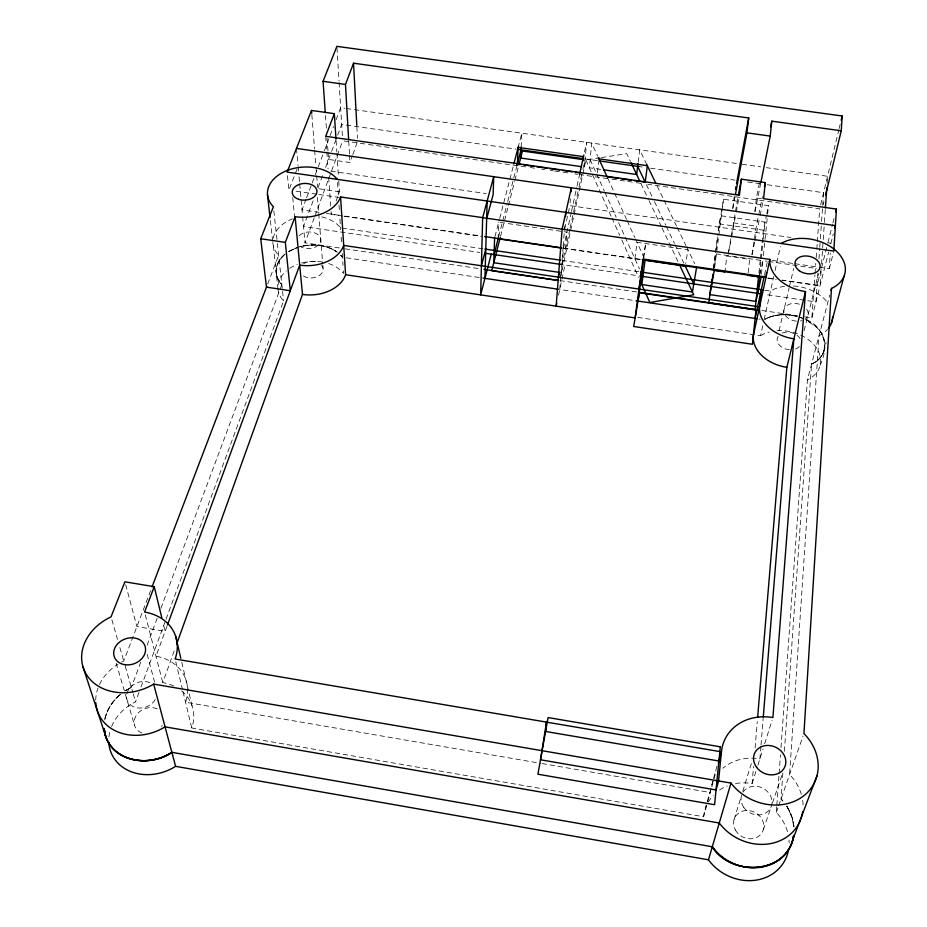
<?xml version="1.0" encoding="UTF-8"?>
<svg xmlns="http://www.w3.org/2000/svg" width="927" height="927" viewBox="0 0 927 927"><rect width="100%" height="100%" fill="white"/><g stroke="black" fill="none" stroke-linecap="round" stroke-linejoin="round"><path stroke-width="0.7" stroke-dasharray="4.63 3.48" d="M498.112 238.784L498.714 222.213M521.171 147.069L521.843 133.21L518.83 144.821M819.248 267.254L829.271 268.714L830.268 253.164M821.067 271.24L820.082 285.632L782.226 280.093M821.565 264.056L823.141 241.032M823.234 239.595L824.323 223.766M824.416 222.329L825.308 209.386M827.081 183.488L827.579 176.292L766.362 167.671M782.863 772.967L781.032 798.97L784.01 802.388M784.381 751.299L811.554 364.16A36.269 26.037 12.5 0 0 816.78 327.451L805.76 319.711M817.95 273.187L815.934 301.924L764.404 294.346M818.958 258.818L819.665 248.76M819.758 247.324L820.268 240.139M820.372 238.702L821.473 222.897M821.577 221.46L823.593 192.712L766.386 184.6M787.498 831.658A46.002 40.707 30.4 0 0 776.328 812.4L776.745 806.641M776.849 805.204L779.016 774.995M779.12 773.558L780.464 754.845M780.986 747.66L807.405 379.954L829.746 295.087M804.706 316.802L811.867 317.868L814.949 274.821M815.053 273.384L815.783 263.338M816.189 257.59L816.71 250.417M816.814 248.981L817.22 243.245M817.324 241.808L819.7 208.807L647.799 184.299M560.731 277.011L559.734 289.456L635.563 300.707M560.835 275.632L563.06 247.706M563.176 246.292L564.52 229.34M564.555 228.83L564.775 226.095M561.507 272.7L563.477 248.088L571.183 212.839M565.621 248.668L566.965 232.144L564.114 231.727M760.893 746.42L759.885 758.889A47.787 41.703 28 0 0 722.851 768.263M761.009 745.041L763.153 718.471M570.082 202.897L570.418 198.772M735.517 783.582A46.628 41.066 29.5 0 1 752.11 783.558L753.535 766.409M755.076 747.95L757.289 721.554M584.392 167.08L584.867 161.634M597.544 172.631L598.61 161.588M759.607 274.832L763.141 240.638M763.292 239.212L765.053 222.121L720.557 215.724L718.344 232.723M761.473 274.288L762.863 260.649L767.139 261.263M763.384 255.62L767.475 215.667M767.614 214.241L768.495 205.678L723.512 199.259L717.602 235.319M758.935 272.92L760.267 260.012M760.407 258.679L763.373 230.209L766.49 215.273M748.17 272.665L749.642 259.317L726.884 256.003L724.914 271.97M754.891 211.611L756.386 198.065L759.468 182.677M638.158 162.225L639.676 149.815L646.165 163.245M732.759 208.448L734.254 196.281M634.925 258.807L637.023 242.341L687.961 249.745L685.737 263.442M713.303 268.355L715.227 253.558M715.354 252.561L717.44 236.57M713.744 268.135L715.945 251.136M716.131 249.722L718.158 234.137M714.671 267.451L723.512 199.259M643.79 257.81L645.702 243.477L643.234 257.602M728.692 251.298L737.915 197.486M751.913 254.682L756.409 226.153L762.423 196.64M820.128 365.377C825.818 353.071 827.985 337.289 816.814 327.498A36.269 26.037 12.5 0 0 766.003 318.726M713.454 270.302L716.432 253.894L761.577 260.464M732.851 208.401L734.937 197.208M728.286 254.172L731.206 238.737M731.473 237.335L735.98 213.488M736.247 212.074L739.167 196.64M755.03 211.565L760.65 183.616M752.098 254.751L754.682 242.132M754.972 240.73L759.862 216.906M760.14 215.504L763.303 200.081M766.78 213.905L768.495 205.678M824.404 349.549C822.77 356.153 817.544 361.275 811.554 364.16C833.188 355.713 825.018 325.064 805.192 319.479M759.966 274.288L762.863 260.649M558.506 295.18L565.006 265.006M764.543 274.728L767.185 262.492M569.815 229.363L562.156 264.589L638.645 275.84M570.117 227.961L578.68 188.505M578.993 187.092L581.75 174.415M582.851 169.317L585.111 158.911L586.582 142.341L584.022 154.044M560.371 277.961L582.573 175.47M582.863 174.125L585.91 160.023L599.989 157.81M571.484 211.426L576.721 187.463M577.034 186.049L579.502 174.763M564.752 228.842L569.862 205.632L790.951 237.509M637.637 317.37L760.557 335.713L762.921 325.099M764.103 319.78L773.732 276.501M775.042 270.614L780.395 246.547M779.074 330.754L789.109 287.984M789.433 286.594L793.686 268.459M820.673 204.786L838.808 129.942M839.144 128.552L840.152 124.369M823.234 204.705L823.918 201.912M804.103 330.615L818.414 273.836M821.218 269.131L817.081 285.458L781.774 280.29M821.565 267.741L827.579 243.986M827.938 242.584L832.527 224.427M832.886 223.025L834.3 217.439M500.568 236.188L508.147 206.686M508.459 205.481L514.578 181.634M514.902 180.348L518.506 166.327M811.867 317.868L828.668 251.993M830.789 243.662L833.269 233.952M498.726 236.408L507.359 202.897M507.718 201.507L517.081 165.191M829.271 268.714L833.466 252.468M494.948 236.698L499.329 219.85M499.688 218.448L513.859 163.952M823.582 352.075L826.154 342.561M705.111 809.341L706.942 802.666M707.313 801.322L709.908 791.855M711.785 785.007L713.257 779.677M713.616 778.344L717.278 765.007M181.599 690.916A45.817 38.204 -22.3 0 1 191.773 728.019L703.581 816.733L706.455 806.281M707.707 801.739L710.777 790.604M711.832 786.756L712.898 782.886M713.975 778.981L716.142 771.067M734.114 819.456L741.136 796.641M742.805 791.241L751.971 761.496M752.11 783.558L755.945 771.38M757.904 765.169L763.048 748.865M764.648 743.767L772.075 720.209M763.315 829.665L771.09 807M772.458 802.991L782.585 773.442M776.328 812.4L778.216 807.035M778.68 805.69L803.002 736.223M173.789 686.026A45.817 38.204 -22.3 0 0 162.781 682.608L174.739 649.387M342.747 216.061L331.298 214.38L332.735 210.394M336.084 201.078L339.444 191.762L338.61 178.981M328.088 152.352L328.587 159.456L349.966 162.526L352.353 155.875M352.839 154.542L357.138 142.584M166.953 626.351L155.968 656.223A46.929 38.725 -21.2 0 1 185.539 702.226L540.568 763.315M111.599 726.525A45.203 37.903 -22.9 0 1 135.527 701.855L139.038 692.353M141.043 686.93L165.539 620.58M166.037 619.236L283.592 300.846A34.902 24.878 -3.9 0 1 286.362 270.881M339.363 247.961L304.995 242.874L314.415 217.358M314.913 216.014L328.297 179.757M328.795 178.413L336.733 156.93M337.231 155.585L342.677 140.811M140.753 662.179L131.344 687.359A45.817 38.204 -22.3 0 0 125.666 690.534M147.057 645.319L157.184 618.193M160.892 608.274L281.831 284.589A35.284 24.925 -3.8 0 1 284.948 254.322M313.141 200.8L303.523 226.536L479.722 252.457M318.077 187.567L323.604 172.793M325.609 167.416L331.136 152.631M331.611 151.368L335.655 140.533M337.648 135.191L341.681 124.415L516.142 149.143M306.084 199.085L302.017 209.838L319.131 212.341M306.594 197.741L311.681 184.299M312.179 182.955L314.728 176.234M315.238 174.89L317.776 168.169M318.285 166.825L323.871 152.04M324.38 150.695L333.535 126.501M336.072 119.78L340.649 107.683L344.937 108.285M150.603 590.673L123.754 660.997A46.929 38.725 -21.2 0 0 121.704 662.029M267.66 284.044L278.656 255.249A35.979 24.994 -3.6 0 1 272.839 242.109M297.08 169.096L288.865 190.128L287.243 173.488M119.965 694.763C112.352 701.241 106.524 710.105 104.716 720.024C106.721 709.364 113.256 699.931 121.738 693.326M284.276 254.902C279.189 259.305 275.504 265.898 276.176 272.77L277.996 289.05M285.458 253.905C275.47 260.603 272.689 276.095 281.831 284.589L277.405 277.81L276.176 272.77M125.481 690.719L131.344 687.359L125.458 690.673M288.934 251.495L296.791 247.741L289.375 251.194M764.984 319.305C774.729 313.871 786.664 313.639 797.255 316.501C786.803 313.674 775.123 313.929 765.389 319.039M601.403 157.59L626.745 153.615L630.464 161.46M346.362 108.494L740.743 164.056M742.168 164.253L760.673 166.86M584.786 158.865L597.648 160.695M637.649 166.362L644.844 167.381M650.522 168.181L734.937 180.151M747.788 181.97L760.673 183.801M600.858 169.421L589.398 167.787L591.681 143.059L597.683 156.2M756.386 198.065L762.017 198.865M344.114 141.008L367.034 144.276M368.471 144.485L528.9 167.358M530.337 167.555L534.636 168.169M541.797 169.189L544.659 169.595M550.395 170.417L553.257 170.823M554.694 171.031L561.855 172.051M563.28 172.26L569.016 173.071M574.74 173.882L577.614 174.299M579.039 174.496L610.557 178.992M611.994 179.201L626.316 181.24M627.741 181.437L634.902 182.468M636.339 182.665L642.075 183.488M733.141 222.804L756.409 226.153M719.097 223.836L763.373 230.209M330.846 171.182L486.026 193.546M828.043 242.851L830.893 243.268M319.05 188.795L339.444 191.762M296.026 191.171L317.521 194.299M318.958 194.508L339.027 197.428M772.006 260.383L793.477 263.511M794.914 263.72L817.811 267.046M500.14 222.422L562.701 231.53M768.564 261.472L816.942 268.517M326.269 213.384L339.108 215.261M344.821 216.095L480.348 235.921M563.477 248.088L640.812 259.409M768.205 278.042L775.215 279.073M344.137 216.258L481.588 236.373M563.176 248.309L640.464 259.618M767.649 278.227L776.27 279.49M341.959 228.077L484.809 249.062M561.936 260.394L639.375 271.773M764.752 290.197L770.499 291.043A36.999 26.141 12.2 0 1 784.497 286.35M345.087 248.807L479.676 268.726M559.862 280.58L637.173 292.028M761.751 310.452L797.544 315.748M346.258 257.787L480.151 277.648M759.039 319.039L760.163 319.201M541.994 763.558L710.244 792.515A47.787 41.703 28 0 1 713.187 781.287M800.743 317.602L802.446 318.251M336.177 251.437C325.62 244.589 312.063 243.534 300.081 246.709C312.515 243.442 326.756 244.67 337.416 252.306M782.55 800.638L781.032 798.97A46.628 41.066 29.5 0 1 783.222 801.415M342.469 257.219L340.684 255.157L342.469 257.219A35.284 24.925 -3.8 0 0 341.206 255.713M657.173 186.049L663.431 198.981M664.056 200.278L676.559 226.153M677.185 227.451L685.934 245.562M686.559 246.86L694.717 263.743M646.386 184.658L651.994 196.408M654.485 201.634L665.713 225.157M666.339 226.466L674.45 243.453M675.076 244.763L683.802 263.048M640.997 183.65L648.448 199.363M649.051 200.626L661.472 226.814M662.063 228.042L678.228 262.109M607.892 178.54L626.501 219.282M627.092 220.603L634.902 237.683M635.505 239.004L643.952 257.509M590.151 159.629L596.084 172.77M596.675 174.067L604.381 191.136M604.972 192.445L616.223 217.393M618.599 222.642L624.52 235.771M625.111 237.08L639.479 268.9M585.91 160.023L611.38 216.767M611.971 218.088L619.676 235.238M621.785 239.942L638.622 277.474M116.176 663.187L124.994 692.99M125.388 694.346L134.647 725.632M111.854 619.746L117.52 639.375M119.884 647.579L124.241 662.689M125.203 666.038L132.862 692.631M133.245 693.952L135.527 701.855M125.69 584.717L136.895 626.559L165.122 631.322L163.14 623.211M147.196 654.3L154.774 682.863M145.319 614.914L162.781 682.608M175.782 661.797L182.376 689.074M183.013 691.727L191.773 728.019M181.75 662.272L192.016 705.748M273.338 245.945L276.605 275.319M270.371 220.533L272.909 243.395M273.847 210.881L276.941 239.421M277.37 243.395L282.422 290.012M282.561 291.356L283.592 300.846M292.723 197.428L294.496 215.991M296.478 148.424L298.019 165.47M298.146 166.895L298.529 171.147M299.039 176.837L299.548 182.515M299.688 183.928L302.515 215.4M302.631 216.594L304.995 242.874M311.854 114.705L314.554 148.807M314.659 150.232L315.898 165.863M316.014 167.289L316.57 174.392M316.686 175.817L317.579 187.184M317.428 197.486L322.723 264.01M322.839 265.412L323.06 268.204M325.47 115.4L326.478 129.618M327.08 138.135L327.984 150.927M325.713 136.315L326.733 150.51M326.837 151.924L328.054 168.957M328.656 177.474L330.696 205.864M331.101 211.541L331.298 214.38M336.095 140.637L336.849 152.005M336.941 153.418L338.517 177.555M337.532 182.48L338.343 194.844M339.015 204.994L339.479 212.028M339.942 219.004L340.649 229.734M341.148 237.161L341.634 244.519M342.237 253.616L343.013 265.354M343.372 270.788L343.546 273.5A34.902 24.878 -3.9 0 0 328.749 263.569M336.976 47.798L339.015 81.043M339.108 82.491L342.434 136.709M348.737 141.228L349.479 153.998M349.56 155.423L349.966 162.526M356.86 126.802L357.463 138.366M95.724 700.198A46.929 38.725 -21.2 0 1 97.984 688.066M99.467 684.508A46.929 38.725 -21.2 0 1 117.926 664.219M801.31 794.265A47.787 41.703 28 0 0 789.584 774.543L819.062 335.644A36.999 26.141 12.2 0 0 827.591 329.409M802.655 800.291A47.787 41.703 28 0 1 803.072 805.482M793.512 286.026A36.999 26.141 12.2 0 1 828.367 303.697M155.272 699.549A15.643 12.908 -21.2 0 1 133.442 706.756A15.643 12.908 -21.2 0 1 129.734 688.031A15.643 12.908 -21.2 0 1 152.179 683.917M806.571 309.015A12.329 8.714 12.2 0 1 805.053 319.189M802.122 320.591A12.329 8.714 12.2 0 1 800.453 320.985M796.409 321.159A12.329 8.714 12.2 0 1 784.08 309.294A12.329 8.714 12.2 0 1 801.137 304.856M273.187 238.297A35.979 24.994 -3.6 0 1 292.376 218.899M321.715 216.872A35.979 24.994 -3.6 0 1 340.533 227.868M299.05 235.817A11.993 8.331 -3.6 0 1 316.455 233.627A11.993 8.331 -3.6 0 1 317.509 245.782A11.993 8.331 -3.6 0 1 299.954 246.2M104.739 719.931A45.817 38.204 -22.3 0 1 120.464 694.346M288.552 251.704A35.284 24.925 -3.8 0 1 336.524 251.669M703.581 816.733A46.628 41.066 29.5 0 1 706.49 805.667M708.286 802.098A46.628 41.066 29.5 0 1 713.176 795.493M719.607 790.001A46.628 41.066 29.5 0 1 727.22 785.957M787.069 806.675A46.628 41.066 29.5 0 1 793.987 827.405M799.341 346.489A12.086 8.679 12.5 0 1 795.007 349.189M789.41 349.757A12.086 8.679 12.5 0 1 778.251 336.061M782.121 333.071A12.086 8.679 12.5 0 1 794.103 333.523M797.104 335.307A12.086 8.679 12.5 0 1 799.966 338.506M162.237 725.401A15.272 12.735 -22.3 0 1 161.495 726.548M141.912 732.921A15.272 12.735 -22.3 0 1 136.721 714.775A15.272 12.735 -22.3 0 1 158.587 709.595M321.507 265.076A11.761 8.308 -3.8 0 1 318.39 276.119A11.761 8.308 -3.8 0 1 302.712 275.539M303.523 263.755A11.761 8.308 -3.8 0 1 318.309 262.7M108.946 736.977A45.203 37.903 -22.9 0 1 110.255 730.36M289.676 268.366A34.902 24.878 -3.9 0 1 297.324 264.438M301.599 263.025A34.902 24.878 -3.9 0 1 322.329 261.97M777.058 330.73A35.863 25.968 12.6 0 1 817.093 348.934A35.863 25.968 12.6 0 1 807.405 379.954M760.557 335.713A35.863 25.968 12.6 0 1 769.19 332.051M789.028 840.198A46.002 40.707 30.4 0 1 789.132 842.991M787.892 808.031L786.687 806.084L791.716 816.258L793.964 827.011L792.4 818.402L787.892 808.031M743.744 807.324A15.921 13.893 27.9 0 0 770.511 808.17A15.921 13.893 27.9 0 0 755.308 786.212A15.921 13.893 27.9 0 0 743.744 807.324M735.412 830.013A15.539 13.685 29.4 0 0 761.588 833.292A15.539 13.685 29.4 0 0 749.074 810.604A15.539 13.685 29.4 0 0 735.412 830.013"/><path stroke-width="1.39" d="M484.937 278.355L487.15 201.02M494.612 238.019L493.767 262.712L560.105 272.492M517.382 164.009L518.158 147.393L583.454 156.64L583.095 160.788M521.171 147.069L520.638 158.019L581.553 166.675M781.067 243.488A38.216 26.269 11.8 0 1 835.714 250.568A38.216 26.269 11.8 0 1 831.507 288.424L803.941 733.57A49.722 42.723 25.8 0 1 801.542 797.405A49.722 42.723 25.8 0 1 730.986 783.083L153.662 684.103A48.795 39.548 -19.6 0 1 86.651 674.856A48.795 39.548 -19.6 0 1 111.031 616.884L124.913 581.82L154.23 586.698L161.808 617.741M738.448 194.67L741.357 179.189L765.296 182.584L763.593 198.679L836.421 209.062L833.813 251.113L287.103 172.109L311.518 110.44L334.334 113.662L336.003 139.224M825.621 194.937L841.264 130.788L842.179 116.002L336.895 46.35L323.06 81.298L325.273 112.561M825.412 207.938L826.791 187.799M337.324 179.363A37.126 25.075 -3.3 0 0 285.748 171.055A37.126 25.075 -3.3 0 0 273.395 206.733L260.73 238.749L266.478 287.138L290.302 290.73L285.331 242.387L295.11 216.686A37.126 25.075 -3.3 0 0 340.568 196.976L769.885 259.398A38.216 26.269 11.8 0 0 805.505 291.565L772.921 717.533A49.722 42.723 25.8 0 0 721.438 751.855L718.355 763.037M565.528 216.628L565.864 212.387M763.257 717.185L793.871 338.818A36.999 26.141 12.2 0 1 759.561 306.883L343.708 245.423A35.979 24.994 -3.6 0 1 299.711 265.134L167.451 624.995M570.986 191.912L571.322 187.799L562.144 229.189L556.142 306.142L556.745 303.361M757.637 717.301L786.849 367.335L805.505 291.565M766.49 272.7L766.061 277.011L642.99 259.015L635.146 317.938L345.609 274.728A35.284 24.925 -3.8 0 1 302.492 294.415L176.686 643.975M759.561 306.883L761.31 289.688M757.695 293.361L759.456 276.258M758.645 275.62L755.111 309.676L708.807 302.828L711.171 284.693M760.928 182.213L770.21 136.084L771.785 121.159L841.264 130.788M741.357 179.189L739.433 195.238L325.713 136.315L334.334 113.662M735.459 194.403L746.942 132.851L748.726 117.972L353.546 63.21L345.47 84.438L348.656 139.803M637.985 163.604L636.652 174.508L603.72 169.826M711.426 282.712L711.797 279.85M711.345 286.536L712.933 274.357M638.008 301.078L643.605 259.247M645.099 260.035L641.808 284.554L692.411 292.017L696.559 267.567M638.993 289.062L641.878 272.144M714.323 270.163L709.885 294.601L755.968 301.391L761.194 277.022M735.459 189.34L735.98 186.536M736.501 183.743L748.726 117.972M770.661 126.756L771.785 121.159M793.512 836.502A46.628 41.066 29.5 0 1 759.503 867.44A46.628 41.066 29.5 0 1 712.295 846.768C731.206 877.116 788.135 874.624 793.686 835.401C788.205 874.648 731.16 877.162 712.295 846.768L171.854 752.33A45.817 38.204 -22.3 0 1 104.206 728.448M764.427 186.802L765.296 182.584M755.099 318.448L764.254 276.095M558.402 277.15L559.317 272.967M769.885 259.398L753.327 335.574A36.269 26.037 12.5 0 0 786.849 367.335M579.804 173.361L583.813 155.029M841.171 120.186L842.179 116.002M835.714 211.854L836.421 209.062M500.29 237.3L491.716 270.707L558.344 280.557M518.842 164.994L522.434 151.02L583.095 159.618M834.682 228.401L835.389 225.632L296.478 148.424M494.045 254.566L498.367 237.81M517.081 165.191L521.032 149.838M513.859 163.952L518.575 145.794M491.217 254.149L480.649 294.879L482.666 217.636L493.72 176.686L493.141 194.577L486.64 218.888M481.403 265.771L485.771 249.212M830.974 290.452L831.507 288.424M831.287 323.523L844.033 276.234M788.738 848.529A46.002 40.707 30.4 0 1 755.551 880.21A46.002 40.707 30.4 0 1 708.46 859.816L730.986 783.083M792.852 839.549L816.988 775.714M152.016 586.965L266.779 286.362M154.23 586.698L144.577 612.052A48.795 39.548 -19.6 0 1 175.11 658.993L721.438 751.855L718.564 780.951L716.038 789.966L540.511 759.781L546.501 722.121L545.574 731.461L718.912 761.009M746.942 132.851L770.21 136.084M323.06 81.298L345.47 84.438M598.888 158.83L647.347 165.69L645.227 182.225L637.649 166.362M519.004 149.548L583.35 158.668M599.085 160.892L639.12 166.57M516.652 163.905L520.951 164.519M523.813 164.936L533.848 166.362M536.71 166.767L546.733 168.193M549.607 168.61L559.63 170.035M562.492 170.441L572.527 171.866M575.389 172.283L579.688 172.885M608.344 176.976L618.379 178.401M621.241 178.807L631.264 180.244M634.138 180.649L638.436 181.263M641.299 181.669L644.161 182.074M484.624 236.547L560.661 247.683M642.237 259.618L763.999 277.428M497.335 238.679L561.75 248.1M644.763 260.244L686.27 266.316M713.466 270.302L724.914 271.97M747.88 275.331L760.592 277.196M484.809 249.062L560.511 260.186M640.499 271.947L763.35 289.989M485.296 253.28L560.754 264.38M639.873 276.026L760.534 293.778M483.975 269.363L558.425 280.371M638.61 292.237L757.452 309.815M260.73 238.749L285.331 242.387M482.979 278.065L558.286 289.247M636.061 300.788L757.035 318.737M108.818 742.318A45.203 37.903 -22.9 0 0 175.597 766.339L708.46 859.816M646.548 164.044L655.922 183.453M685.053 265.667L693.778 283.952M631.09 162.77L639.769 181.066M679.41 264.601L693.732 294.786L649.873 302.538L640.406 281.426M598.286 157.509L607.289 177.231M641.113 272.526L642.898 276.466M104.357 730.105C108.123 761.171 149.467 768.576 171.854 752.33C150.834 766.93 114.195 762.84 105.562 735.922L83.036 666.988M153.662 684.103L175.597 766.339M105.562 735.922L104.334 729.422M175.551 635.98L180.811 658.251M267.509 194.821L270.047 217.683M295.11 216.686L302.492 294.415M311.518 110.44L311.739 113.279M340.568 196.976L345.609 274.728M353.546 63.21L356.791 125.354M95.782 702.596A46.929 38.725 -21.2 0 0 165.064 726.849L719.271 823.002A47.787 41.703 28 0 0 768.367 843.952A47.787 41.703 28 0 0 802.701 811.519M832.631 316.976A36.999 26.141 12.2 0 1 828.506 328.297M720.325 746.814L714.578 804.717L537.927 774.219L548.054 717.568L720.325 746.814M755.968 310.012L752.434 344.265L633.686 326.489L639.421 292.758L755.968 310.012M125.493 664.786A16.257 13.175 -19.6 0 0 145.029 646.142A16.257 13.175 -19.6 0 0 118.355 643.106A16.257 13.175 -19.6 0 0 125.493 664.786M756.594 767.313A16.57 14.241 25.8 0 0 784.427 767.695A16.57 14.241 25.8 0 0 767.996 745.447A16.57 14.241 25.8 0 0 756.594 767.313M799.294 270.707A12.735 8.749 11.8 0 0 819.92 267.926A12.735 8.749 11.8 0 0 803.442 256.107A12.735 8.749 11.8 0 0 799.294 270.707M298.795 199.363A12.375 8.355 -3.3 0 0 316.953 191.113A12.375 8.355 -3.3 0 0 298.042 184.902A12.375 8.355 -3.3 0 0 298.795 199.363"/></g></svg>
